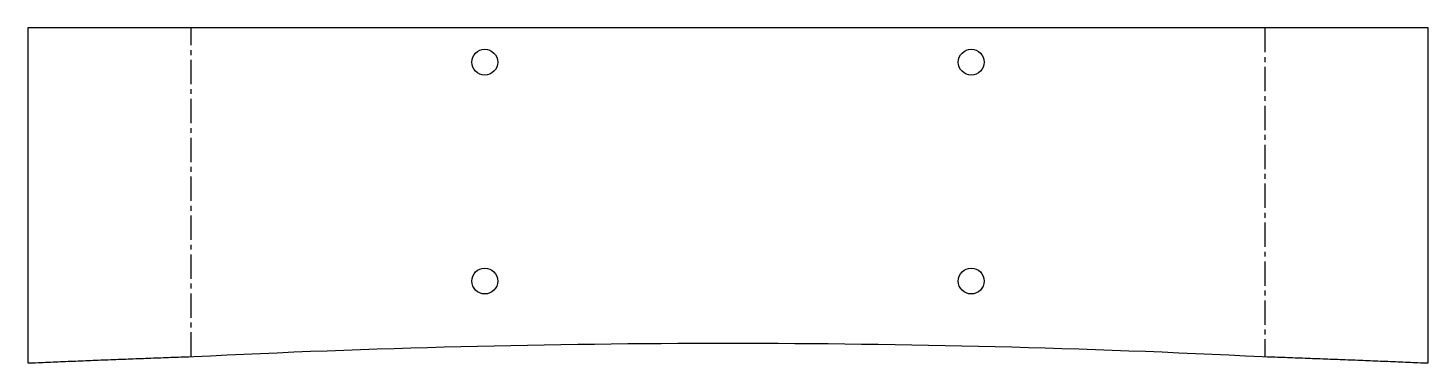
# Model space of a CAD drawing. Header units: millimetres. Extents: x 343 to 1073, y -25 to 150.
import ezdxf

# ---------------------------------------------------------------- set-up
doc = ezdxf.new("R2010")
doc.units = ezdxf.units.MM
doc.linetypes.add('CENTERX2', pattern=[20.32, 12.7, -2.54, 2.54, -2.54])

msp = doc.modelspace()

# ---------------------------------------------------------------- linework, layer by layer
at = {"color": 7, "linetype": 'Continuous', "lineweight": 25}
for p, q in [((342.51, 150), (342.51, -24.95)), ((1073.49, 150), (342.51, 150)), ((1073.49, -24.95), (1073.49, 150)), ((426.31, -21.66), (429.05, -21.57)), ((986.95, -21.57), (989.69, -21.66))]:
    msp.add_line(p, q, dxfattribs=at)
at = {"color": 7, "linetype": 'CENTERX2'}
for p, q in [((427.68, -21.61), (427.68, 150)), ((988.32, 150), (988.32, -21.61))]:
    msp.add_line(p, q, dxfattribs=at)
at = {"color": 7, "linetype": 'Continuous', "lineweight": 25}
for centre in [(581, 132.15), (835, 132.15), (581, 17.85), (835, 17.85)]:
    msp.add_circle(centre, 6.75, dxfattribs=at)
for points, knots in [([(429.05, -21.57), (521.99, -16.93), (614.97, -14.6), (708, -14.6), (801.03, -14.6), (894.01, -16.93), (986.95, -21.57)], [0.3034275, 0.3034275, 0.3034275, 0.3034275, 0.5, 0.5, 0.5, 0.6965722, 0.6965722, 0.6965722, 0.6965722]), ([(342.51, -24.95), (346.01, -24.8), (352.99, -24.51), (363.46, -24.07), (373.94, -23.64), (384.41, -23.23), (394.89, -22.82), (405.36, -22.42), (415.84, -22.03), (422.82, -21.78), (426.31, -21.66)], [0, 0, 0, 0, 0.125004, 0.250007, 0.375009, 0.500009, 0.625008, 0.750006, 0.875004, 1, 1, 1, 1]), ([(989.69, -21.66), (993.18, -21.78), (1000.16, -22.03), (1010.64, -22.42), (1021.11, -22.82), (1031.59, -23.23), (1042.06, -23.64), (1052.54, -24.07), (1063.01, -24.51), (1069.99, -24.8), (1073.49, -24.95)], [0, 0, 0, 0, 0.124997, 0.249994, 0.374992, 0.499991, 0.624992, 0.749993, 0.874996, 1, 1, 1, 1])]:
    msp.add_open_spline(points, degree=3, knots=knots, dxfattribs=at)

doc.saveas('drawing.dxf')
